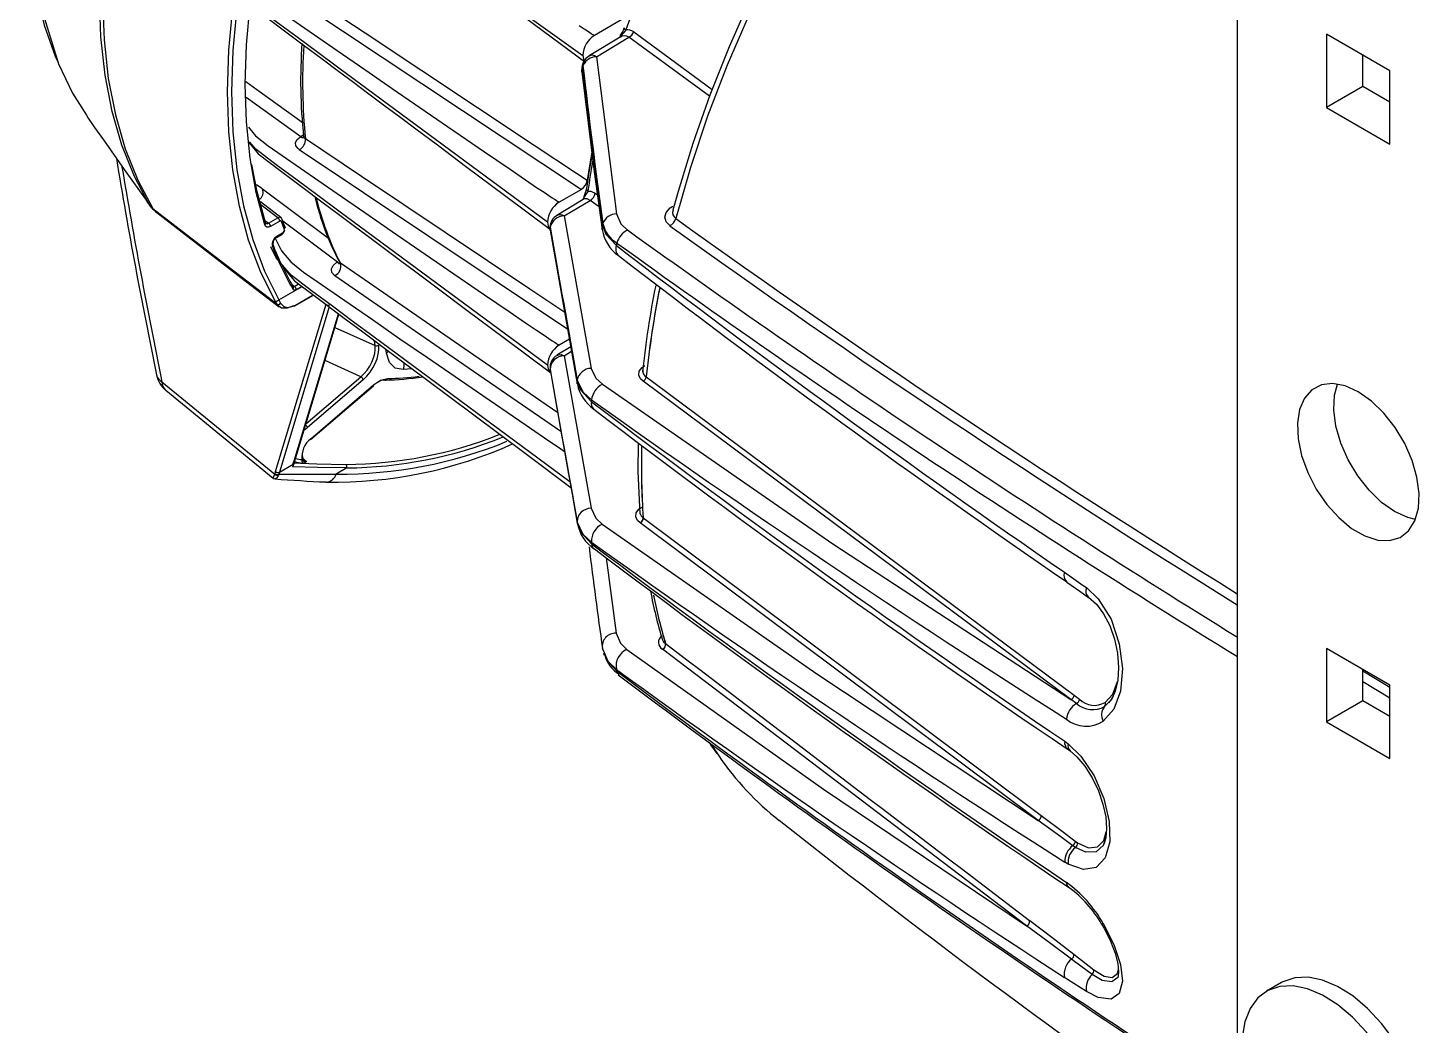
# Model space of a CAD drawing. Extents: x 6 to 134, y 1 to 99.
# Drawn here: x 10.22 to 15.33, y 79.51 to 83.15 of the extents above; entities that cross this region are included whole.
import ezdxf

# ---------------------------------------------------------------- set-up
doc = ezdxf.new("R2010")
doc.units = 0
doc.header["$MEASUREMENT"] = 0
doc.layers.add('OBJECT', color=7, linetype='CONTINUOUS')

msp = doc.modelspace()

# ---------------------------------------------------------------- linework, layer by layer
at = {"layer": 'OBJECT'}
for p, q in [((14.6357, 86.2545), (14.6357, 79.3869)), ((11.22, 83.2384), (12.238, 82.5629)), ((12.394, 83.1883), (12.2857, 83.1258)), ((12.38, 83.1193), (12.2662, 83.0503)), ((12.2927, 83.0475), (12.4118, 83.1188)), ((12.3797, 83.1191), (12.3842, 83.1216)), ((12.4118, 83.1188), (12.4118, 83.1188)), ((12.7061, 82.9029), (12.4118, 83.1188)), ((12.4292, 83.1382), (12.7159, 82.9281)), ((14.9617, 83.13), (14.9617, 82.8622)), ((15.1936, 82.9962), (14.9617, 83.13)), ((12.2925, 83.0475), (12.2927, 83.0475)), ((12.2927, 83.0475), (12.3665, 82.4731)), ((15.0946, 82.939), (15.0946, 83.0533)), ((12.2419, 83.0106), (12.2419, 83.0089)), ((15.1936, 82.7283), (15.1936, 82.9962)), ((11.013, 82.8995), (11.2127, 82.7556)), ((15.0946, 82.939), (14.9617, 82.8622)), ((15.1936, 82.8818), (15.0946, 82.939)), ((14.9617, 82.8622), (15.1936, 82.7283)), ((10.4286, 82.8339), (10.4354, 82.8229)), ((10.4351, 82.8227), (10.4586, 82.7891)), ((10.4586, 82.7892), (10.4907, 82.7434)), ((11.2127, 82.7556), (11.211, 82.7545)), ((12.238, 82.5629), (12.1567, 82.516)), ((12.2887, 82.5484), (12.2968, 82.5426)), ((10.6504, 82.5183), (10.6596, 82.5055)), ((10.6523, 82.5154), (10.6504, 82.5183)), ((10.6523, 82.5154), (10.6615, 82.5025)), ((10.6615, 82.5025), (10.6596, 82.5055)), ((11.139, 82.4599), (11.0645, 82.5171)), ((11.1286, 82.4591), (11.0669, 82.5064)), ((12.2446, 82.526), (12.1487, 82.4679)), ((12.1747, 82.4658), (12.2698, 82.5226)), ((12.2448, 82.5257), (12.2412, 82.5234)), ((12.3028, 82.499), (12.2698, 82.5226)), ((11.0799, 82.4505), (11.0946, 82.4395)), ((11.0946, 82.4395), (11.1286, 82.4591)), ((11.1357, 82.4469), (11.1017, 82.4273)), ((11.1521, 82.4182), (11.1424, 82.4452)), ((11.1468, 82.4473), (11.3466, 82.2975)), ((12.1747, 82.4658), (12.2736, 81.9085)), ((11.1231, 82.3873), (11.1438, 82.3992)), ((11.1252, 82.3919), (11.1454, 82.4035)), ((12.1245, 82.4133), (12.2231, 81.8517)), ((11.3466, 82.2975), (11.3447, 82.2964)), ((11.1316, 82.1588), (11.2169, 82.208)), ((11.1803, 82.2151), (11.1891, 82.2083)), ((11.1891, 82.2083), (11.2046, 82.2172)), ((11.1908, 82.1367), (11.2591, 82.1761)), ((11.1928, 82.1401), (11.2574, 82.1774)), ((11.2168, 82.2081), (11.1961, 82.1961)), ((11.1242, 82.144), (11.1174, 82.1561)), ((11.12, 81.5314), (11.3046, 82.1431)), ((11.1316, 82.1588), (11.1384, 82.1463)), ((11.3166, 82.133), (11.1344, 81.529)), ((11.1846, 81.558), (11.3504, 82.1077)), ((11.1877, 81.562), (11.3519, 82.1065)), ((11.3374, 82.0585), (11.4841, 81.9917)), ((11.4841, 81.9917), (11.4821, 82.0093)), ((11.5253, 81.9646), (11.5237, 81.9782)), ((12.1993, 81.9873), (12.1487, 81.9567)), ((12.1944, 82.0152), (12.1567, 81.9934)), ((11.4323, 81.8778), (11.301, 81.9376)), ((12.1747, 81.9545), (12.2022, 81.971)), ((12.1747, 81.9545), (12.2732, 81.397)), ((11.2309, 81.7055), (11.4323, 81.8778)), ((11.6178, 81.9064), (11.5872, 81.904)), ((10.7047, 81.8597), (11.1172, 81.5215)), ((10.7195, 81.8283), (11.1112, 81.5071)), ((11.4407, 81.8669), (11.2368, 81.6923)), ((11.2482, 81.6481), (11.4781, 81.8449)), ((11.2488, 81.6516), (11.4787, 81.8484)), ((14.0277, 80.6979), (12.4635, 81.8617)), ((12.2818, 81.7612), (12.284, 81.7593)), ((11.219, 81.5807), (11.2333, 81.5677)), ((11.1172, 81.5215), (11.1179, 81.524)), ((11.1324, 81.5217), (11.1311, 81.5186)), ((11.1344, 81.529), (11.1846, 81.558)), ((11.3803, 81.5448), (11.3415, 81.5224)), ((11.1112, 81.5067), (11.1116, 81.5075)), ((13.9076, 80.2564), (12.4525, 81.3439)), ((12.329, 81.2161), (12.3646, 80.9404)), ((12.322, 80.8692), (12.315, 80.8851)), ((12.3188, 80.8691), (12.3216, 80.8608)), ((13.8654, 79.8705), (12.5347, 80.8818)), ((15.1936, 80.7507), (14.9617, 80.8846)), ((14.9617, 80.8846), (14.9617, 80.6167)), ((15.0946, 80.6935), (15.0946, 80.8078)), ((15.0946, 80.803), (15.1936, 80.7434)), ((12.3748, 80.7913), (12.376, 80.7903)), ((15.1936, 80.7037), (15.0946, 80.7634)), ((15.1936, 80.4828), (15.1936, 80.7507)), ((14.0476, 80.6836), (14.0277, 80.6979)), ((14.0393, 80.7138), (14.0588, 80.6993)), ((14.1662, 80.6873), (14.1653, 80.6878)), ((15.0946, 80.6935), (14.9617, 80.6167)), ((15.1936, 80.6363), (15.0946, 80.6935)), ((14.9617, 80.6167), (15.1936, 80.4828)), ((14.0049, 80.5454), (14.0172, 80.5365)), ((12.7121, 80.5339), (12.7402, 80.4918)), ((14.0147, 80.5184), (14.0244, 80.5112)), ((14.0436, 80.1575), (14.0343, 80.1639)), ((14.0434, 80.1805), (14.0519, 80.1744)), ((14.071, 80.1452), (14.0436, 80.1575)), ((14.0172, 80.096), (14.0049, 80.1033)), ((14.0379, 79.767), (14.1114, 79.71)), ((14.7974, 79.6635), (14.7423, 79.6316))]:
    msp.add_line(p, q, dxfattribs=at)
at = {"layer": 'OBJECT', "flags": 128}
for points in [[(14.4159, 85.1472), (14.3597, 85.1098), (14.2232, 85.011), (14.0883, 84.903), (13.9555, 84.7863), (13.8254, 84.6613), (13.6984, 84.5285), (13.5751, 84.3885), (13.4561, 84.2419), (13.3417, 84.0893), (13.2324, 83.9313), (13.1287, 83.7686), (13.031, 83.6018), (12.9397, 83.4316), (12.8551, 83.2587), (12.7777, 83.0839), (12.7078, 82.9077), (12.6455, 82.731), (12.5913, 82.5545), (12.5728, 82.4865)], [(14.4424, 85.148), (14.2983, 85.0479), (14.1554, 84.9374), (14.0145, 84.8168), (13.8763, 84.6868), (13.7414, 84.5479), (13.6104, 84.4008), (13.4839, 84.2461), (13.3625, 84.0847), (13.2467, 83.9172), (13.1372, 83.7444), (13.0344, 83.5671), (12.9388, 83.3862), (12.8508, 83.2024), (12.7709, 83.0167), (12.6994, 82.8299), (12.6367, 82.6428), (12.583, 82.4564)], [(13.7341, 84.9872), (13.6045, 84.8928), (13.4767, 84.7875), (13.3514, 84.6721), (13.2295, 84.5473), (13.1118, 84.4138), (12.9989, 84.2726), (12.8916, 84.1244), (12.7906, 83.9703), (12.6965, 83.8113), (12.6099, 83.6482), (12.5314, 83.4823), (12.4615, 83.3144), (12.4005, 83.1457)], [(10.4302, 84.5716), (10.4233, 84.5563), (10.3663, 84.4099), (10.3176, 84.2626), (10.2778, 84.1152), (10.2473, 83.9686), (10.2264, 83.8238), (10.2156, 83.6819), (10.2151, 83.5438), (10.225, 83.4105), (10.2449, 83.284), (10.2748, 83.1635), (10.3146, 83.0492), (10.3252, 83.0261)], [(10.4396, 84.5521), (10.3709, 84.3761), (10.3146, 84.2002), (10.2702, 84.0197), (10.2402, 83.8423), (10.2261, 83.6894), (10.2236, 83.5412), (10.2333, 83.3946), (10.2553, 83.2551), (10.3266, 83.0214), (10.3783, 82.9141), (10.4286, 82.8339)], [(10.6596, 82.5055), (10.6042, 82.6096), (10.5585, 82.7239), (10.5225, 82.8477), (10.4967, 82.9802), (10.4812, 83.1205), (10.476, 83.2678), (10.4812, 83.421), (10.4967, 83.5793), (10.5225, 83.7416), (10.5585, 83.9068), (10.6042, 84.074), (10.6596, 84.2421)], [(10.672, 84.2331), (10.6165, 84.0646), (10.5706, 83.897), (10.5346, 83.7314), (10.5088, 83.5687), (10.4932, 83.4101), (10.488, 83.2565), (10.4932, 83.1089), (10.5088, 82.9682), (10.5346, 82.8354), (10.5706, 82.7113), (10.6165, 82.5967), (10.672, 82.4923)], [(11.1174, 82.1561), (11.065, 82.2621), (11.0218, 82.3775), (10.9879, 82.5017), (10.9636, 82.6339), (10.9489, 82.7734), (10.944, 82.9195), (10.9489, 83.0711), (10.9636, 83.2276), (10.9879, 83.3879), (11.0218, 83.5512), (11.065, 83.7165), (11.1174, 83.8829)], [(11.1316, 83.8784), (11.0795, 83.7127), (11.0365, 83.5481), (11.0027, 83.3855), (10.9785, 83.2258), (10.9639, 83.07), (10.959, 82.9189), (10.9639, 82.7735), (10.9785, 82.6345), (11.0027, 82.5029), (11.0365, 82.3792), (11.0795, 82.2643), (11.1316, 82.1588)], [(11.1668, 83.8488), (11.1981, 83.8149), (11.2985, 83.7397), (11.3784, 83.6801), (11.4455, 83.6299), (11.5491, 83.5525), (11.6818, 83.4534), (11.8434, 83.3327), (12.0341, 83.1902), (12.2537, 83.0262)], [(11.0812, 82.4328), (11.0497, 82.5511), (11.0271, 82.6768), (11.0134, 82.8092), (11.0089, 82.9477), (11.0134, 83.0915), (11.0271, 83.2397), (11.0497, 83.3915), (11.0812, 83.5461)], [(11.0271, 83.2518), (11.0574, 83.2147), (11.143, 83.1497), (11.221, 83.0914), (11.2901, 83.0398), (11.3506, 82.9946), (11.4047, 82.9542), (11.4558, 82.9161), (11.5194, 82.8686), (11.5777, 82.825), (11.6332, 82.7835), (11.7116, 82.725), (11.8196, 82.6443), (11.9573, 82.5414), (12.1247, 82.4163)], [(12.1142, 82.4425), (11.3514, 83.0061), (11.2751, 83.0625), (11.1989, 83.1189), (11.1226, 83.1752), (11.0477, 83.2321), (11.0297, 83.2533)], [(12.259, 82.5952), (12.2203, 82.6209), (12.0658, 82.7234), (11.4475, 83.1337), (11.2423, 83.2698)], [(11.1438, 83.2089), (11.3452, 83.07), (11.446, 83.0006), (11.5469, 82.9312), (11.7488, 82.7925), (11.8837, 82.7001), (11.9739, 82.6385), (12.0342, 82.5975), (12.0745, 82.5702), (12.1015, 82.552), (12.1195, 82.5399), (12.1317, 82.5319), (12.1398, 82.5265), (12.1453, 82.5229), (12.1489, 82.5206), (12.1514, 82.519), (12.1531, 82.518), (12.1542, 82.5173), (12.155, 82.5168), (12.1555, 82.5165), (12.1558, 82.5163), (12.1561, 82.5162), (12.1563, 82.5161), (12.1564, 82.5161), (12.1565, 82.516), (12.1565, 82.516), (12.1566, 82.516), (12.1566, 82.516), (12.1566, 82.516), (12.1567, 82.516), (12.1567, 82.516), (12.1567, 82.516), (12.1567, 82.516)], [(12.2305, 83.1618), (12.2486, 83.1497), (12.2607, 83.1417), (12.2688, 83.1363), (12.2743, 83.1328), (12.2779, 83.1304), (12.2804, 83.1288), (12.2821, 83.1278), (12.2832, 83.1271), (12.284, 83.1266), (12.2845, 83.1263), (12.2849, 83.1261), (12.2851, 83.126), (12.2853, 83.1259), (12.2854, 83.1259), (12.2855, 83.1258), (12.2855, 83.1258), (12.2856, 83.1258), (12.2856, 83.1258), (12.2857, 83.1258), (12.2857, 83.1258), (12.2857, 83.1258), (12.2857, 83.1258), (12.2857, 83.1258)], [(12.3948, 83.1528), (12.3947, 83.1522), (12.395, 83.1508), (12.3961, 83.1492), (12.398, 83.1475), (12.4005, 83.1457)], [(12.38, 83.1192), (12.3795, 83.119), (12.3767, 83.1171)], [(12.4005, 83.1457), (12.3983, 83.1426), (12.3819, 83.1242)], [(12.2433, 83.0523), (12.2453, 83.0385), (12.2519, 83.0277), (12.254, 83.0266)], [(12.2398, 82.9922), (12.2397, 82.9991), (12.2419, 83.0089)], [(12.2438, 83.0154), (12.2438, 83.0156), (12.2436, 83.0162), (12.2434, 83.0162), (12.2432, 83.016), (12.2429, 83.0155), (12.2427, 83.0148), (12.2424, 83.0139), (12.2421, 83.0125), (12.2419, 83.0106)], [(11.2184, 82.8063), (11.1991, 82.8203), (11.0519, 82.9264), (11.011, 82.956)], [(12.24, 82.9922), (12.2851, 82.6272), (12.3143, 82.4157)], [(11.0214, 82.7897), (11.0473, 82.7586), (11.0929, 82.7214), (11.1438, 82.6864), (11.3452, 82.5474), (11.446, 82.478), (11.5469, 82.4086), (11.7488, 82.2699), (11.8837, 82.1775), (11.9739, 82.116), (12.0342, 82.0749), (12.0745, 82.0476), (12.1015, 82.0294), (12.1195, 82.0173), (12.1317, 82.0093), (12.1398, 82.0039), (12.1453, 82.0003), (12.1489, 81.998), (12.1514, 81.9964), (12.1531, 81.9954), (12.1542, 81.9947), (12.155, 81.9942), (12.1555, 81.9939), (12.1558, 81.9937), (12.1561, 81.9936), (12.1563, 81.9935), (12.1564, 81.9935), (12.1565, 81.9934), (12.1565, 81.9934), (12.1566, 81.9934), (12.1566, 81.9934), (12.1566, 81.9934), (12.1567, 81.9934), (12.1567, 81.9934), (12.1567, 81.9934), (12.1567, 81.9934)], [(10.4907, 82.7434), (10.5671, 82.6352), (10.6504, 82.5183)], [(11.207, 82.7083), (11.2026, 82.7117), (11.1947, 82.7223), (11.1935, 82.7338), (11.1991, 82.745), (11.211, 82.7545)], [(11.2224, 82.7621), (11.2177, 82.7584), (11.2127, 82.7556)], [(11.2224, 82.7557), (11.2226, 82.7528), (11.2218, 82.7505)], [(12.1774, 82.1123), (12.0493, 82.198), (11.434, 82.61), (11.2295, 82.747)], [(11.0204, 82.7375), (11.0566, 82.6928), (11.1423, 82.6277), (11.2202, 82.5694), (11.2895, 82.5177), (11.35, 82.4725), (11.4041, 82.4321), (11.4552, 82.3939), (11.5189, 82.3463), (11.5773, 82.3027), (11.6329, 82.2612), (11.7112, 82.2026), (11.8193, 82.1219), (11.9572, 82.0189), (12.1247, 81.8938)], [(12.1142, 81.9199), (11.3514, 82.4836), (11.2751, 82.5399), (11.1989, 82.5963), (11.1226, 82.6527), (11.0477, 82.7096), (11.0257, 82.7353)], [(11.207, 82.7083), (11.9154, 82.2343), (12.188, 82.0519)], [(12.2772, 82.6911), (12.2654, 82.6261), (12.2567, 82.5654)], [(12.2758, 82.7001), (12.2671, 82.649), (12.259, 82.5952)], [(11.0325, 82.6542), (11.0503, 82.5604), (11.0817, 82.4426)], [(11.0719, 82.5641), (11.0698, 82.5656), (11.0501, 82.5789)], [(11.3134, 82.383), (11.1882, 82.4768), (11.0719, 82.5641)], [(12.2488, 82.5354), (12.2444, 82.5274), (12.2439, 82.5245)], [(12.2621, 82.5567), (12.2612, 82.5549), (12.2488, 82.5354)], [(12.2621, 82.5567), (12.272, 82.5562), (12.2887, 82.5484)], [(10.672, 82.4923), (10.794, 82.3983), (11.1242, 82.144)], [(10.6818, 82.4815), (10.6775, 82.4854), (10.672, 82.4923)], [(12.2698, 82.5226), (12.2589, 82.5283), (12.2482, 82.5277), (12.2448, 82.5257)], [(12.5614, 82.4302), (12.5476, 82.4447), (12.543, 82.4612), (12.5478, 82.4783), (12.5625, 82.495), (12.5726, 82.502)], [(10.6818, 82.4815), (11.009, 82.2291), (11.1331, 82.1336)], [(11.1017, 82.4273), (11.0945, 82.4245), (11.0882, 82.4249), (11.0834, 82.4284), (11.0812, 82.4328)], [(11.0843, 82.4387), (11.0839, 82.4392), (11.0837, 82.4401)], [(11.1448, 82.4526), (11.1422, 82.4572), (11.14, 82.4589)], [(11.1559, 82.4218), (11.1518, 82.4328), (11.1449, 82.4526)], [(12.1142, 82.4425), (12.1163, 82.4287), (12.1229, 82.4179), (12.125, 82.4168)], [(12.3665, 82.4731), (12.3821, 82.4373), (12.4064, 82.4143)], [(11.1174, 82.387), (11.1422, 82.3386), (11.1763, 82.2977), (11.2219, 82.2606), (11.2728, 82.2255), (11.4742, 82.0866), (11.575, 82.0171), (11.6759, 81.9477), (11.8778, 81.809), (12.0127, 81.7166), (12.1029, 81.6551), (12.1632, 81.6141), (12.1766, 81.605)], [(11.1454, 82.4035), (11.1448, 82.4007), (11.1433, 82.3989), (11.1433, 82.3989)], [(12.1236, 82.4236), (12.1235, 82.4205), (12.1244, 82.4153)], [(12.1244, 82.4138), (12.1239, 82.4166), (12.1236, 82.4194)], [(12.124, 82.4241), (12.124, 82.4242), (12.124, 82.4242), (12.124, 82.4242), (12.124, 82.4242), (12.124, 82.4242), (12.124, 82.4241), (12.1239, 82.424), (12.1239, 82.4239), (12.1239, 82.4238), (12.1239, 82.4236), (12.124, 82.4235)], [(12.1242, 82.4133), (12.124, 82.4147), (12.124, 82.4235)], [(12.3139, 82.4157), (12.3136, 82.4211), (12.315, 82.4307)], [(12.315, 82.4307), (12.327, 82.399), (12.3659, 82.3575)], [(12.1962, 81.4938), (11.4804, 82.0227), (11.4042, 82.0791), (11.3279, 82.1354), (11.2516, 82.1918), (11.1767, 82.2487), (11.1223, 82.3124), (11.1027, 82.3533)], [(11.1425, 82.2834), (11.1899, 82.2284), (11.2905, 82.1524), (11.3711, 82.0922), (11.4388, 82.0417), (11.5432, 81.9636), (11.677, 81.8637), (11.84, 81.7419), (12.0323, 81.5983), (12.1999, 81.4731)], [(11.3365, 82.2478), (11.3355, 82.2485), (11.3262, 82.2589), (11.3241, 82.2718), (11.3307, 82.2851), (11.3447, 82.2964)], [(12.1517, 81.7461), (11.8455, 81.9565), (11.3572, 82.2926)], [(11.3365, 82.2478), (11.8246, 81.9119), (12.1635, 81.6794)], [(11.1961, 82.1961), (11.1913, 82.1943), (11.1871, 82.1946), (11.1839, 82.1969), (11.1833, 82.1978)], [(11.1848, 82.2071), (11.1844, 82.2076), (11.1834, 82.2086)], [(11.1857, 82.1372), (11.1621, 82.1281), (11.142, 82.1287), (11.127, 82.1397), (11.1242, 82.144)], [(11.1384, 82.1463), (11.15, 82.1341), (11.1665, 82.131), (11.1868, 82.137), (11.1928, 82.1401)], [(11.533, 81.9717), (11.5319, 81.9704), (11.5253, 81.9646)], [(11.5872, 81.904), (11.5577, 81.9095), (11.5363, 81.9298), (11.5253, 81.9646)], [(12.1491, 81.956), (12.1529, 81.9585), (12.1641, 81.9587), (12.1747, 81.9545)], [(11.4787, 81.8484), (11.5039, 81.865), (11.5289, 81.8713)], [(12.1142, 81.9199), (12.1163, 81.9061), (12.1229, 81.8953), (12.125, 81.8942)], [(12.1237, 81.9069), (12.1238, 81.9053), (12.1245, 81.9007)], [(12.124, 81.9044), (12.124, 81.9045), (12.1239, 81.9045), (12.1239, 81.9045), (12.1239, 81.9045), (12.1239, 81.9044), (12.124, 81.9043), (12.124, 81.9042), (12.124, 81.9041), (12.124, 81.904), (12.124, 81.9039)], [(12.2736, 81.9085), (12.2913, 81.8722), (12.3148, 81.8507)], [(12.4635, 81.8617), (12.4542, 81.8704), (12.4478, 81.8841), (12.4498, 81.8986), (12.4599, 81.9122), (12.4699, 81.9195)], [(12.475, 81.8776), (12.4931, 81.8641), (12.5654, 81.8103), (12.8547, 81.5951), (14.0393, 80.7138)], [(11.5196, 81.8658), (11.5061, 81.8637), (11.4903, 81.856)], [(12.2225, 81.8611), (12.2345, 81.8297), (12.2745, 81.7868)], [(12.2228, 81.8517), (12.2227, 81.8524), (12.2225, 81.8611)], [(12.275, 81.7935), (12.2452, 81.8206), (12.2229, 81.866)], [(12.3148, 81.8507), (13.1573, 81.2676), (14.0277, 80.6979)], [(15.0777, 81.8228), (15.0298, 81.8444), (14.9842, 81.853), (14.9429, 81.8481), (14.9079, 81.8301), (14.8809, 81.7996), (14.8631, 81.7583), (14.8553, 81.7079), (14.8579, 81.6508), (14.8708, 81.5898), (14.8933, 81.5276), (14.9245, 81.4673), (14.9628, 81.4115), (15.0066, 81.3629), (15.0536, 81.3238), (15.1018, 81.296), (15.1488, 81.2808), (15.1925, 81.2789), (15.2309, 81.2904), (15.262, 81.3148), (15.2846, 81.3509), (15.2975, 81.3971), (15.3001, 81.4511), (15.2923, 81.5105), (15.2745, 81.5724), (15.2474, 81.6341), (15.2125, 81.6925), (15.1712, 81.745), (15.1256, 81.7891), (15.0777, 81.8228)], [(15.2106, 81.3851), (15.1627, 81.4187), (15.1171, 81.4629), (15.0758, 81.5154), (15.0409, 81.5738), (15.0138, 81.6354), (14.996, 81.6974), (14.9882, 81.7568), (14.9908, 81.8108), (15.0014, 81.8513)], [(12.4461, 81.6355), (12.4447, 81.5317), (12.4515, 81.3765)], [(11.1822, 81.5634), (11.2708, 81.56), (11.3773, 81.5575)], [(11.218, 81.6002), (11.217, 81.5902), (11.2194, 81.5786), (11.2252, 81.5709), (11.2333, 81.5677)], [(11.2333, 81.5677), (11.2333, 81.5676), (11.2264, 81.5623), (11.2191, 81.5624)], [(11.1116, 81.5075), (11.1132, 81.5104), (11.1172, 81.5215)], [(11.1311, 81.5186), (11.1244, 81.5084), (11.1166, 81.5041), (11.1133, 81.5075), (11.1129, 81.5093), (11.1128, 81.5102), (11.1127, 81.5103)], [(11.1324, 81.5217), (11.2274, 81.5214), (11.3415, 81.5224)], [(11.3803, 81.5448), (11.2734, 81.546), (11.182, 81.5483)], [(11.1854, 81.5539), (11.1857, 81.5549), (11.1877, 81.562)], [(12.2732, 81.397), (12.2909, 81.3605), (12.3142, 81.3391)], [(12.4525, 81.3439), (12.4435, 81.3521), (12.4368, 81.366), (12.4386, 81.3806), (12.4486, 81.3942), (12.4585, 81.4015)], [(12.4516, 81.3819), (12.4514, 81.3799), (12.4567, 81.369), (12.4638, 81.3624)], [(12.464, 81.3623), (12.4821, 81.3488), (12.5542, 81.2949), (12.8426, 81.0792), (13.9192, 80.2746)], [(15.2869, 81.3566), (15.2585, 81.3635), (15.2106, 81.3851)], [(12.2745, 81.2734), (12.2449, 81.3008), (12.2225, 81.3477)], [(12.2229, 81.3433), (12.2351, 81.3107), (12.275, 81.2674)], [(12.3142, 81.3391), (13.0986, 80.7919), (13.9076, 80.2564)], [(14.0036, 81.1632), (14.0722, 81.1152), (14.0839, 81.107)], [(14.012, 81.1277), (14.0597, 81.0946), (14.0917, 81.0715)], [(14.0839, 81.107), (14.1274, 81.0663), (14.1743, 80.9913), (14.2044, 80.9021), (14.2156, 80.8113), (14.2085, 80.729), (14.1845, 80.6629), (14.1455, 80.6186)], [(14.0917, 81.072), (14.092, 81.0719), (14.1205, 81.0462), (14.1468, 81.011), (14.1692, 80.9684), (14.1867, 80.9191), (14.1977, 80.8673), (14.2017, 80.8158), (14.1987, 80.7688), (14.1896, 80.7293), (14.1763, 80.6998), (14.1648, 80.6856)], [(12.3646, 80.9404), (12.3805, 80.9041), (12.4041, 80.8816)], [(12.5351, 80.9169), (12.5382, 80.9096), (12.5457, 80.9026)], [(12.3659, 80.8083), (12.3358, 80.8374), (12.322, 80.8692)], [(12.3223, 80.8639), (12.3292, 80.8444), (12.368, 80.8017)], [(12.4041, 80.8816), (13.1235, 80.3708), (13.8654, 79.8705)], [(14.1527, 80.6875), (14.1805, 80.7181), (14.1975, 80.7636)], [(14.1902, 80.7319), (14.1765, 80.6992), (14.1506, 80.6727)], [(12.7047, 80.5425), (12.7106, 80.5324), (12.7334, 80.501)], [(14.0172, 80.5365), (14.0635, 80.4914), (14.1125, 80.4189), (14.1482, 80.3363), (14.1677, 80.2529), (14.1695, 80.1777), (14.153, 80.1191), (14.1197, 80.0842), (14.073, 80.0765), (14.0172, 80.096)], [(14.0243, 80.5108), (14.0492, 80.4892), (14.0783, 80.4545), (14.1052, 80.4122), (14.1277, 80.3648), (14.1444, 80.3162), (14.1545, 80.2689), (14.1577, 80.2269), (14.155, 80.1929), (14.1481, 80.1697), (14.1435, 80.1624)], [(14.0343, 80.1639), (13.9904, 80.1962), (13.9076, 80.2564)], [(13.9192, 80.2746), (14.0004, 80.2134), (14.0434, 80.1805)], [(14.0519, 80.1744), (14.0911, 80.1565), (14.1242, 80.1594), (14.1479, 80.1833), (14.1567, 80.2142)], [(14.152, 80.183), (14.1459, 80.1651), (14.1192, 80.1417), (14.0822, 80.1402), (14.071, 80.1452)], [(13.8767, 79.8908), (13.9572, 79.8293), (14.0379, 79.767)], [(14.1455, 79.8794), (14.1845, 79.8028), (14.2085, 79.7301), (14.2156, 79.6682), (14.2044, 79.6238), (14.1743, 79.6029), (14.1274, 79.6089), (14.0839, 79.631)], [(14.139, 79.8775), (14.1501, 79.8596), (14.1725, 79.8144), (14.1888, 79.7714), (14.1985, 79.7335), (14.2017, 79.7041), (14.2003, 79.6865), (14.1989, 79.6824)], [(14.1455, 79.8794), (14.1425, 79.8782), (14.1406, 79.8776), (14.1396, 79.8777), (14.1396, 79.8777)], [(14.0297, 79.7488), (13.9475, 79.8099), (13.8654, 79.8705)], [(14.1047, 79.693), (14.0405, 79.7407), (14.0297, 79.7488)], [(14.0839, 79.631), (14.0154, 79.6749), (14.0036, 79.6826)], [(14.199, 79.6824), (14.199, 79.6821), (14.1769, 79.6657), (14.1417, 79.6713), (14.1047, 79.693)], [(14.1114, 79.71), (14.1484, 79.6875), (14.1779, 79.6827), (14.1976, 79.6972), (14.2008, 79.7129)], [(15.3255, 79.106), (15.3205, 79.1726), (15.3058, 79.2429), (15.2817, 79.3145), (15.2491, 79.3851), (15.209, 79.4525), (15.1628, 79.5145), (15.1118, 79.5691), (15.0577, 79.6146), (15.0023, 79.6494), (14.9473, 79.6726), (14.8946, 79.6832), (14.8457, 79.6811), (14.8024, 79.6662), (14.7974, 79.6635)], [(15.2704, 79.0741), (15.2654, 79.1408), (15.2506, 79.211), (15.2266, 79.2826), (15.194, 79.3533), (15.1539, 79.4207), (15.1076, 79.4827), (15.0566, 79.5373), (15.0025, 79.5828), (14.9471, 79.6176), (14.8922, 79.6407), (14.8394, 79.6514), (14.7906, 79.6492), (14.7472, 79.6343), (14.7107, 79.6072), (14.6823, 79.5686), (14.6628, 79.5199), (14.6529, 79.4626), (14.6529, 79.3986), (14.653, 79.3969)]]:
    msp.add_lwpolyline(points, dxfattribs=at)
at = {"layer": 'OBJECT'}
for centre, radius, start, end in [((30.5653, 108.8047), 31.605, 232.13939, 234.56932), ((12.2999, 83.1834), 0.0995, 323.655, 342.0315), ((13.1139, 82.9605), 1.9021, 175.8871, 186.176), ((12.3341, 83.0489), 0.0909, 122.1845, 177.8156), ((12.3706, 83.127), 0.0117, 312.9698, 346.2858), ((12.3956, 83.0983), 0.0261, 51.6629, 126.7983), ((12.3808, 83.1225), 0.002, 56.851, 109.0316), ((12.406, 83.108), 0.0381, 52.4929, 98.3241), ((12.3956, 83.1507), 0.0358, 296.9269, 339.5845), ((13.2245, 82.9523), 2.0055, 176.1154, 185.8766), ((12.2902, 83.0058), 0.0501, 118.4073, 184.9884), ((12.2933, 82.9932), 0.0542, 90.855, 155.8737), ((12.2775, 83.0299), 0.0231, 49.43, 119.1401), ((34.0392, 85.4711), 21.9359, 186.44473, 187.96713), ((35.4356, 85.654), 23.3414, 186.49073, 187.91909), ((11.1882, 82.7452), 0.0414, 297.1511, 2.4584), ((11.2198, 82.768), 0.0161, 236.6807, 280.6769), ((11.2221, 82.7708), 0.0179, 238.3486, 271.9673), ((11.2341, 82.757), 0.011, 185.4378, 245.3311), ((30.722, 86.0092), 20.4571, 189.37714, 191.63131), ((15.081, 82.1844), 2.8434, 170.1545, 172.4775), ((12.2131, 82.6021), 0.0464, 302.5538, 351.508), ((11.043, 82.5513), 0.0316, 304.5808, 23.8002), ((12.215, 82.7567), 0.9763, 193.0079, 208.0364), ((12.2322, 82.5373), 0.0167, 317.2505, 353.4409), ((12.1748, 82.5759), 0.0825, 332.0538, 352.567), ((12.25, 82.5372), 0.00209, 178.8939, 234.9806), ((12.2665, 82.5654), 0.0098, 179.9735, 242.805), ((12.2537, 82.5542), 0.0354, 297.0539, 350.6024), ((10.7106, 82.5413), 0.0624, 215.0927, 231.7382), ((10.7429, 82.5607), 0.1, 215.5615, 232.3363), ((12.4011, 82.8181), 1.1687, 194.1491, 206.7183), ((12.2051, 82.439), 0.0909, 122.1845, 177.8156), ((12.5959, 82.4771), 0.0244, 157.5691, 238.1552), ((11.077, 82.4382), 0.0069, 308.0247, 15.5205), ((11.0783, 82.4381), 0.00563, 20.2833, 53.0731), ((11.089, 82.4455), 0.00824, 235.1759, 312.8371), ((11.0863, 82.4266), 0.0154, 2.6055, 57.3947), ((11.1342, 82.45), 0.0107, 47.1468, 121.6409), ((11.1203, 82.4462), 0.0154, 2.6055, 57.3947), ((11.1384, 82.4436), 0.0043, 21.5979, 130.3408), ((11.1387, 82.4504), 0.0064, 306.0122, 48.0089), ((12.1715, 82.425), 0.048, 117.9175, 181.707), ((12.1756, 82.413), 0.0528, 91.0021, 167.8436), ((12.1605, 82.4463), 0.0241, 53.9942, 118.574), ((16.5011, 81.4365), 4.3025, 166.5381, 166.6405), ((12.3674, 82.4191), 0.0541, 90.9966, 159.3446), ((12.4236, 82.4605), 0.1091, 191.8071, 239.3506), ((12.5416, 82.4685), 0.0431, 297.294, 343.7304), ((33.7379, 111.8975), 36.2534, 234.30086, 238.20329), ((11.1425, 82.3617), 0.0347, 119.7836, 191.5142), ((11.1354, 82.3656), 0.0249, 119.5904, 187.0088), ((11.1205, 82.3912), 0.00476, 302.7105, 7.3976), ((11.1283, 82.4205), 0.0268, 287.1987, 346.671), ((11.1386, 82.4155), 0.0138, 299.3198, 11.5721), ((11.1482, 82.4235), 0.00653, 306.876, 47.6954), ((247.3561, 123.7896), 238.8414, 189.973486, 190.109465), ((210.527, 116.8806), 201.3729, 189.852433, 190.014881), ((12.4544, 82.4372), 0.1415, 188.7135, 235.1579), ((12.4408, 82.3473), 0.0753, 117.2272, 165.1843), ((34.7532, 113.4838), 38.2713, 234.27429, 238.28773), ((33.8156, 111.9996), 36.4156, 234.29178, 238.21763), ((11.1037, 82.3604), 0.0073, 310.378, 17.0828), ((12.1464, 82.7533), 1.1118, 201.0042, 209.9784), ((12.1424, 82.7618), 1.1071, 201.0042, 209.9784), ((12.3967, 82.3448), 0.0333, 157.6789, 225.879), ((16.631, 81.3587), 4.3805, 166.698, 166.8199), ((36.1981, 113.3164), 39.0695, 232.41086, 235.38375), ((33.7542, 111.9992), 36.5439, 234.18159, 238.45531), ((11.3213, 82.282), 0.0375, 293.9572, 16.4816), ((11.3543, 82.3122), 0.0185, 238.7104, 267.5067), ((11.3622, 82.3021), 0.0107, 205.2247, 242.2419), ((11.3451, 82.2933), 0.00842, 336.6044, 28.2928), ((34.8528, 111.4866), 36.8232, 232.37689, 235.53158), ((11.178, 82.2034), 0.00771, 313.4517, 28.424), ((11.1864, 82.2107), 0.00364, 235.3461, 318.6783), ((11.1807, 82.1954), 0.0154, 2.6527, 56.7701), ((15.742, 81.557), 3.2978, 168.5561, 174.0935), ((16.1392, 81.4864), 3.6853, 168.7757, 173.9052), ((16.1101, 81.4907), 3.6556, 168.7883, 173.9256), ((11.123, 82.1655), 0.0109, 239.0622, 321.8323), ((11.13, 82.1531), 0.0108, 237.5619, 321.1947), ((11.1888, 82.141), 0.00477, 241.4345, 295.0412), ((11.1884, 82.1404), 0.00443, 303.1606, 356.7627), ((11.3131, 82.1503), 0.0112, 219.9606, 300.9582), ((11.4893, 82.005), 0.0142, 248.4076, 303.9346), ((12.2051, 81.9164), 0.0909, 122.1844, 177.8156), ((11.5264, 81.9226), 0.0636, 342.952, 5.9614), ((12.1735, 81.9123), 0.0502, 119.2338, 186.1536), ((12.1741, 81.9044), 0.0502, 89.4125, 179.9251), ((10.7829, 81.9048), 0.1, 191.5386, 230.6365), ((10.7221, 81.8936), 0.0382, 193.3473, 242.8339), ((11.4216, 81.8608), 0.02, 17.6763, 58.0301), ((11.4914, 83.0496), 1.1841, 271.3653, 278.0921), ((11.5218, 81.8728), 0.00726, 252.8773, 348.3743), ((11.5012, 83.0418), 1.1708, 271.353, 277.0646), ((240.4277, 122.0099), 231.7996, 189.963343, 190.103081), ((254.1141, 124.2842), 245.6731, 189.933624, 190.066364), ((12.2745, 81.8559), 0.0526, 90.919, 168.984), ((12.4849, 81.8975), 0.0222, 169.8405, 243.0549), ((12.4538, 81.8806), 0.0212, 297.1572, 352.1791), ((12.4543, 81.8805), 0.0209, 296.0821, 351.9101), ((12.4672, 81.867), 0.0132, 53.5214, 54.5199), ((10.7488, 81.8605), 0.0441, 181.0352, 227.7059), ((11.4755, 81.8471), 0.0034, 319.2171, 22.4287), ((15.582, 81.5811), 3.3712, 175.1529, 175.2358), ((12.3653, 81.8793), 0.1447, 190.9697, 235.8495), ((12.3485, 81.7848), 0.074, 117.1105, 173.2544), ((12.3043, 81.7815), 0.0303, 169.8057, 222.0559), ((15.706, 81.5055), 3.4431, 175.2014, 175.3123), ((37.5274, 115.1603), 41.8509, 232.88607, 235.80196), ((35.4352, 114.3655), 39.9666, 234.58545, 237.58486), ((34.0685, 110.3099), 35.9129, 232.6552, 236.05316), ((11.2182, 81.6866), 0.0195, 17.1742, 52.968), ((11.3648, 83.1178), 1.5604, 270.4575, 291.5289), ((11.302, 81.5842), 0.0859, 128.3284, 186.1868), ((11.2456, 81.6503), 0.0034, 319.215, 22.4287), ((11.3312, 83.1011), 1.6085, 269.0458, 294.0544), ((11.3583, 83.1224), 1.6002, 269.3958, 292.3069), ((11.3675, 83.1138), 1.569, 270.4682, 291.7634), ((15.1923, 81.553), 2.7351, 178.5459, 183.9959), ((15.1916, 81.5529), 2.7342, 178.5803, 183.9964), ((11.3866, 82.6048), 1.0558, 259.2336, 260.8719), ((11.3841, 82.6171), 1.0555, 259.5569, 260.87), ((11.2265, 81.5704), 0.0109, 154.891, 226.9473), ((11.2315, 81.5863), 0.0187, 217.2325, 275.4166), ((11.1258, 81.5285), 0.0111, 218.9527, 297.8907), ((11.1265, 81.5314), 0.0113, 221.0054, 301.2726), ((11.1286, 81.5386), 0.0112, 219.9612, 300.9585), ((11.1754, 81.556), 0.0101, 310.5697, 348.1969), ((11.1806, 81.5642), 0.00742, 302.9589, 342.8115), ((11.3027, 81.5329), 0.0402, 273.0143, 344.7757), ((11.3695, 81.5489), 0.0115, 339.2062, 47.7563), ((11.5189, 86.6386), 5.1497, 265.5295, 267.6169), ((12.2729, 81.3465), 0.0505, 89.6487, 178.6565), ((12.4434, 81.3622), 0.0204, 296.3015, 0.581), ((12.4439, 81.3621), 0.0202, 295.201, 0.4554), ((12.4572, 81.3536), 0.0111, 52.0755, 53.2852), ((14.7148, 81.5776), 2.5029, 185.2689, 185.3699), ((12.3656, 81.3684), 0.1446, 191.0177, 235.9784), ((12.3457, 81.2752), 0.0712, 116.1926, 181.4316), ((31.0266, 83.5416), 18.8992, 186.94682, 188.08039), ((14.8222, 81.5042), 2.5582, 185.1754, 185.3106), ((35.4199, 113.6387), 39.7897, 234.43027, 237.4385), ((37.6905, 115.0817), 42.3008, 233.07081, 235.95899), ((12.3004, 81.2682), 0.0254, 181.9074, 232.5221), ((35.8305, 112.4086), 39.055, 232.92457, 236.05229), ((14.0332, 81.1515), 0.0318, 158.4879, 228.3678), ((14.1136, 81.0953), 0.0319, 158.5142, 226.7991), ((13.8773, 81.3408), 1.4082, 190.0956, 197.5304), ((14.3664, 81.4513), 1.9017, 191.2853, 196.7698), ((14.3594, 81.4493), 1.8942, 191.2848, 196.7806), ((12.3624, 80.8925), 0.0479, 87.334, 188.9631), ((12.5495, 80.9076), 0.0298, 129.4505, 240.1157), ((12.5267, 80.8993), 0.0192, 294.4879, 9.8857), ((12.5272, 80.8992), 0.019, 293.324, 9.907), ((12.5396, 80.8948), 0.00991, 51.0024, 52.3801), ((463.773, 673.0694), 744.4915, 232.6928453, 232.8214996), ((12.4436, 80.8966), 0.126, 195.3119, 237.5265), ((12.4318, 80.8205), 0.0671, 114.353, 190.5246), ((14.0849, 81.36), 1.8054, 197.7941, 198.0145), ((34.3112, 110.982), 37.3102, 233.97158, 237.0237), ((34.9002, 110.6404), 37.3905, 232.94235, 237.15302), ((12.3904, 80.8089), 0.0235, 197.8081, 228.4801), ((35.6154, 111.694), 38.6702, 233.05402, 237.11859), ((14.0186, 80.7167), 0.0209, 296.0759, 352.0017), ((14.0379, 80.7023), 0.021, 297.4459, 351.8023), ((14.1135, 80.7547), 0.0779, 225.3633, 300.2877), ((14.0879, 80.6177), 0.0773, 121.3911, 173.6444), ((14.1071, 80.7532), 0.0916, 229.5068, 298.3594), ((14.1867, 80.642), 0.0474, 139.6875, 209.594), ((14.1405, 80.6817), 0.0135, 318.0927, 25.1821), ((14.0836, 80.7163), 0.1156, 231.1543, 302.3801), ((14.0324, 80.5402), 0.028, 169.2345, 229.7128), ((13.6416, 81.1153), 1.096, 214.6724, 231.6111), ((14.0412, 80.5299), 0.0249, 164.8238, 228.633), ((32.4738, 104.8945), 31.4282, 231.62055, 235.41817), ((13.8989, 80.2747), 0.0202, 295.3166, 359.6615), ((14.0797, 80.1045), 0.0748, 127.3148, 180.8475), ((14.0886, 80.1017), 0.0717, 128.8733, 184.5852), ((14.0231, 80.1809), 0.0204, 303.4632, 358.8452), ((14.0323, 80.1736), 0.0196, 305.262, 2.3789), ((13.729, 79.6424), 0.4792, 29.6414, 53.9378), ((14.0355, 80.0303), 0.0244, 181.3274, 234.2706), ((13.7749, 79.6711), 0.419, 29.5218, 54.0247), ((13.8576, 79.888), 0.0192, 293.744, 8.1334), ((14.072, 79.6938), 0.0693, 127.5631, 189.2915), ((14.0192, 79.7645), 0.0189, 303.901, 7.5311), ((14.1504, 79.6432), 0.0675, 132.498, 190.3864), ((14.0932, 79.7074), 0.0184, 308.7666, 8.1638)]:
    msp.add_arc(centre, radius, start, end, dxfattribs=at)
for centre, major_axis, ratio, start_param, end_param in [((21.1205, 75.7414), (-8.6282, 14.9683), 0.435073, 0.861223, 0.917403), ((11.4159, 81.944), (0.0493, 0.0817), 0.585518, 4.181653, 5.634383), ((11.423, 81.94), (0.0533, 0.0909), 0.577768, 4.173548, 5.626278), ((11.2197, 81.7659), (0.0533, 0.0915), 0.573148, 3.993982, 4.166151), ((11.4286, 81.1645), (-0.2547, 0.4418), 0.435073, 0.388522, 0.415571), ((11.4364, 81.169), (-0.2497, 0.4332), 0.432227, 0.388525, 0.415574), ((11.4866, 81.198), (-0.2497, 0.4332), 0.432227, 0.388525, 0.424422)]:
    msp.add_ellipse(centre, major_axis=major_axis, ratio=ratio, start_param=start_param, end_param=end_param, dxfattribs=at)

doc.saveas('drawing.dxf')
